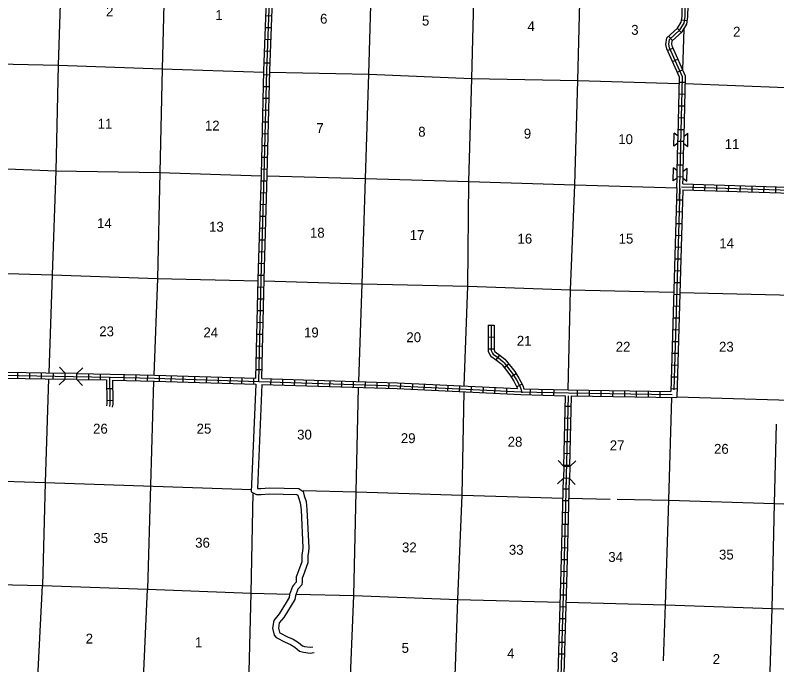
# Model space of a CAD drawing. Extents: x 559883 to 1188370, y 15807626 to 16338751.
# Drawn here: x 965716 to 1004216, y 16051750 to 16084587 of the extents above; entities that cross this region are included whole.
import ezdxf

# ---------------------------------------------------------------- set-up
doc = ezdxf.new("R2010")
doc.units = 0
for name, color, linetype in [('L11', 7, 'Continuous'), ('L13', 7, 'Continuous'), ('L14', 7, 'Continuous'), ('L18', 7, 'Continuous'), ('L8', 7, 'Continuous')]:
    doc.layers.add(name, color=color, linetype=linetype)

msp = doc.modelspace()

# ---------------------------------------------------------------- linework, layer by layer
at = {"layer": 'L11'}
for p, q in [((977877, 16065932), (977648, 16060492)), ((978177, 16065923), (977956, 16060661))]:
    msp.add_line(p, q, dxfattribs=at)
for points in [[(977648, 16060492), (977916, 16060362), (978142, 16060357), (978571, 16060388), (979959, 16060356), (980008, 16060323), (980032, 16060206), (980129, 16059935), (980166, 16059580), (980250, 16057667), (980242, 16057506), (980204, 16057289), (980203, 16056960), (979992, 16056361), (979915, 16056193), (979924, 16055980), (979917, 16055927), (979786, 16055780), (979738, 16055700), (979586, 16055304), (979563, 16055149), (979412, 16054906), (979057, 16054323), (978784, 16053993), (978717, 16053593), (978801, 16053251), (978908, 16053125), (979356, 16052897), (979626, 16052783), (979859, 16052635), (980087, 16052441), (980283, 16052383), (980631, 16052330), (980821, 16052365)], [(977956, 16060661), (978135, 16060657), (978564, 16060688), (980051, 16060654), (980277, 16060506), (980322, 16060287), (980424, 16060002), (980465, 16059602), (980551, 16057666), (980541, 16057472), (980504, 16057262), (980503, 16056908), (980270, 16056249), (980218, 16056134), (980225, 16055966), (980202, 16055795), (980029, 16055601), (980009, 16055568), (979878, 16055228), (979851, 16055044), (979668, 16054749), (979302, 16054148), (979066, 16053864), (979023, 16053605), (979075, 16053391), (979097, 16053365), (979482, 16053169), (979765, 16053050), (980038, 16052878), (980234, 16052711), (980348, 16052676), (980626, 16052634), (980765, 16052660)]]:
    msp.add_lwpolyline(points, dxfattribs=at)
at = {"layer": 'L13'}
for p, q in [((999515, 16083879), (999451, 16081834)), ((972707, 16066085), (972395, 16055570)), ((967227, 16060973), (977653, 16060614)), ((977649, 16055372), (977751, 16060442))]:
    msp.add_line(p, q, dxfattribs=at)
for points in [[(988416, 16065846), (988590, 16070888), (988655, 16076177), (988793, 16081397), (988934, 16086693), (989133, 16091970), (989331, 16097255), (989438, 16102543), (989561, 16107806), (989685, 16113110), (989905, 16118796)], [(993677, 16065643), (993795, 16070708), (994011, 16076010), (994160, 16081296), (994292, 16086575), (994440, 16091837), (994638, 16097114), (994752, 16102352), (994933, 16107596), (995048, 16112875), (995194, 16118630)], [(983079, 16066070), (983257, 16071004), (983432, 16076332), (983589, 16081602), (983736, 16086847), (983877, 16092126), (983966, 16097381), (984183, 16102716)], [(973395, 16092335), (973273, 16087124), (973143, 16081878), (973029, 16076641), (972911, 16071278), (972719, 16066385)], [(968049, 16087233), (967887, 16082060), (967762, 16076722), (967589, 16071461), (967410, 16066502)], [(957308, 16082365), (962572, 16082176), (967887, 16082060), (973143, 16081878), (978287, 16081709)], [(978588, 16081702), (983589, 16081602), (988793, 16081397), (994160, 16081296), (999287, 16081144)], [(999587, 16081134), (1004679, 16080934), (1009960, 16080794), (1015024, 16080635), (1020347, 16080477), (1023019, 16080415)], [(957168, 16077087), (962466, 16076938), (967762, 16076722), (973029, 16076641), (978158, 16076472)], [(978458, 16076463), (983432, 16076332), (988655, 16076177), (994011, 16076010), (999170, 16075865)], [(962489, 16071612), (967589, 16071461), (972911, 16071278), (977993, 16071168)], [(978292, 16071160), (983257, 16071004), (988590, 16070888), (993795, 16070708), (999013, 16070586)], [(999313, 16070578), (1004367, 16070444), (1009681, 16070253), (1014728, 16070095), (1020103, 16069994), (1025179, 16069811)], [(967400, 16066202), (967227, 16060973), (967089, 16055753)], [(982831, 16055252), (982953, 16060489), (983069, 16065771)], [(988086, 16055054), (988309, 16060322), (988407, 16065546)], [(998591, 16054784), (998765, 16060070), (998911, 16065267)], [(999157, 16065299), (1009482, 16064985), (1014572, 16064842), (1019903, 16064675), (1022282, 16064624)], [(1003988, 16054590), (1004104, 16059903), (1004204, 16063916)], [(956966, 16061190), (961971, 16061129), (967227, 16060973)], [(980268, 16060552), (982953, 16060489), (988309, 16060322), (993411, 16060179)], [(993711, 16060172), (995799, 16060130)], [(996142, 16060123), (998765, 16060070), (1004104, 16059903), (1009359, 16059714), (1014466, 16059604), (1019713, 16059423), (1024901, 16059285)], [(956733, 16055962), (961782, 16055877), (967089, 16055753)], [(965827, 16014884), (965952, 16018865), (966138, 16024008), (966271, 16029346), (966387, 16034659), (966422, 16039790), (966709, 16045207), (966831, 16050444), (967089, 16055753)], [(967089, 16055753), (972395, 16055570), (977649, 16055372)], [(971102, 16014736), (971207, 16018684), (971410, 16023852), (971468, 16029175), (971659, 16034469), (971581, 16039738), (972008, 16045074), (972171, 16050294), (972395, 16055570)], [(976591, 16022813), (976767, 16029051), (976932, 16034329), (977437, 16039513), (977297, 16044900), (977501, 16050085), (977649, 16055372)], [(977649, 16055372), (979595, 16055327)], [(979913, 16055320), (982831, 16055252), (988086, 16055054), (993273, 16054916)], [(981375, 16007645), (981380, 16007824), (981527, 16013044), (981650, 16018315), (981790, 16023569), (982008, 16028946), (982089, 16034193), (982466, 16044639), (982623, 16049933), (982831, 16055252)], [(987362, 16031203), (987436, 16034017), (987738, 16044482), (987911, 16049743), (988086, 16055054)], [(993573, 16054909), (998591, 16054784), (1003988, 16054590), (1009194, 16054444), (1014301, 16054318), (1019599, 16054185), (1024785, 16054023)], [(998489, 16051946), (998591, 16054784)], [(1002436, 16006610), (1002455, 16007199), (1002636, 16012459), (1002768, 16017730), (1002924, 16022992), (1003072, 16028262), (1003255, 16033556), (1003584, 16044095), (1003814, 16049287), (1003988, 16054590)]]:
    msp.add_lwpolyline(points, dxfattribs=at)
at = {"layer": 'L18'}
for p, q in [((999018, 16077970), (999033, 16078632)), ((999228, 16078479), (999033, 16078632)), ((999526, 16078472), (999728, 16078617)), ((999714, 16077954), (999728, 16078617)), ((999220, 16078114), (999228, 16078479)), ((999518, 16078108), (999526, 16078472)), ((999220, 16078114), (999018, 16077970)), ((999518, 16078108), (999714, 16077954)), ((998977, 16076207), (998991, 16076870)), ((999187, 16076717), (998991, 16076870)), ((999179, 16076352), (999187, 16076717)), ((999477, 16076345), (999485, 16076710)), ((999485, 16076710), (999687, 16076855)), ((999672, 16076192), (999687, 16076855)), ((999179, 16076352), (998977, 16076207)), ((999477, 16076345), (999672, 16076192)), ((968242, 16066486), (967949, 16066790)), ((968838, 16066475), (969142, 16066768)), ((968236, 16066188), (968242, 16066486)), ((968838, 16066475), (968242, 16066486)), ((968833, 16066177), (968838, 16066475)), ((968236, 16066188), (967932, 16065895)), ((968833, 16066177), (968236, 16066188)), ((968833, 16066177), (969125, 16065873)), ((993452, 16061777), (993161, 16062082)), ((993750, 16061769), (994056, 16062060)), ((993452, 16061777), (993437, 16061180)), ((993750, 16061769), (993452, 16061777)), ((993750, 16061769), (993735, 16061173)), ((993437, 16061180), (993131, 16060890)), ((993735, 16061173), (993437, 16061180)), ((993735, 16061173), (994026, 16060867))]:
    msp.add_line(p, q, dxfattribs=at)
at = {"layer": 'L8'}
for p, q in [((978396, 16084571), (978694, 16084559)), ((999406, 16084360), (999702, 16084320)), ((978373, 16083974), (978671, 16083963)), ((999188, 16083930), (999389, 16083709)), ((978351, 16083378), (978649, 16083367)), ((998747, 16083528), (998948, 16083307)), ((998696, 16082799), (998969, 16082920)), ((978328, 16082782), (978626, 16082771)), ((978306, 16082186), (978604, 16082175)), ((998938, 16082253), (999211, 16082374)), ((999180, 16081708), (999453, 16081829)), ((978286, 16081588), (978584, 16081580)), ((978271, 16080991), (978569, 16080984)), ((999289, 16081203), (999588, 16081196)), ((999276, 16080606), (999574, 16080599)), ((978256, 16080395), (978554, 16080388)), ((978241, 16079798), (978539, 16079791)), ((999263, 16080010), (999561, 16080003)), ((999250, 16079413), (999548, 16079406)), ((978226, 16079202), (978525, 16079195)), ((978212, 16078606), (978510, 16078598)), ((999236, 16078817), (999535, 16078810)), ((999223, 16078220), (999521, 16078214)), ((978197, 16078009), (978495, 16078002)), ((978182, 16077413), (978480, 16077405)), ((999210, 16077624), (999508, 16077617)), ((999197, 16077027), (999495, 16077021)), ((978167, 16076816), (978465, 16076809)), ((999183, 16076431), (999482, 16076424)), ((978151, 16076221), (978449, 16076212)), ((999988, 16075752), (999998, 16076051)), ((1000584, 16075733), (1000594, 16076032)), ((1001181, 16075714), (1001190, 16076013)), ((1001777, 16075696), (1001787, 16075994)), ((1002373, 16075677), (1002383, 16075975)), ((1002970, 16075658), (1002979, 16075956)), ((1003566, 16075639), (1003575, 16075937)), ((1004162, 16075620), (1004172, 16075918)), ((978132, 16075625), (978430, 16075615)), ((999170, 16075865), (998865, 16065568)), ((999467, 16075768), (999156, 16065264)), ((999450, 16075230), (999152, 16075239)), ((978113, 16075028), (978412, 16075019)), ((978095, 16074432), (978393, 16074423)), ((999433, 16074634), (999135, 16074643)), ((999415, 16074038), (999117, 16074046)), ((978076, 16073836), (978374, 16073826)), ((978058, 16073239), (978356, 16073230)), ((999397, 16073441), (999099, 16073450)), ((999380, 16072845), (999082, 16072854)), ((978039, 16072643), (978337, 16072634)), ((978020, 16072047), (978319, 16072037)), ((999362, 16072249), (999064, 16072257)), ((999344, 16071652), (999046, 16071661)), ((978002, 16071450), (978300, 16071441)), ((999327, 16071056), (999028, 16071065)), ((977987, 16070853), (978285, 16070846)), ((977974, 16070256), (978273, 16070250)), ((999309, 16070460), (999011, 16070468)), ((999291, 16069863), (998993, 16069872)), ((977961, 16069660), (978260, 16069653)), ((977949, 16069063), (978247, 16069057)), ((999274, 16069267), (998975, 16069276)), ((989632, 16068919), (989931, 16068917)), ((999256, 16068670), (998958, 16068679)), ((977936, 16068467), (978234, 16068460)), ((989628, 16068323), (989926, 16068320)), ((977923, 16067870), (978221, 16067864)), ((999238, 16068074), (998940, 16068083)), ((989623, 16067726), (989921, 16067724)), ((990033, 16067159), (990207, 16067402)), ((999221, 16067478), (998922, 16067487)), ((977910, 16067274), (978208, 16067267)), ((977897, 16066677), (978196, 16066671)), ((990431, 16066778), (990666, 16066962)), ((999203, 16066881), (998905, 16066890)), ((965850, 16066231), (965856, 16066529)), ((966447, 16066220), (966452, 16066518)), ((967043, 16066209), (967049, 16066507)), ((967640, 16066198), (967645, 16066497)), ((969429, 16066166), (969435, 16066464)), ((970026, 16066155), (970031, 16066453)), ((971217, 16066127), (971225, 16066425)), ((971814, 16066110), (971822, 16066409)), ((972410, 16066094), (972418, 16066392)), ((973006, 16066077), (973015, 16066375)), ((973602, 16066059), (973611, 16066358)), ((974199, 16066042), (974207, 16066340)), ((974795, 16066024), (974804, 16066322)), ((975391, 16066007), (975400, 16066305)), ((975988, 16065989), (975996, 16066287)), ((976584, 16065971), (976593, 16066269)), ((977180, 16065954), (977189, 16066252)), ((990779, 16066314), (991033, 16066472)), ((999185, 16066285), (998887, 16066294)), ((977777, 16065936), (977785, 16066234)), ((978635, 16066208), (978625, 16065910)), ((979231, 16066190), (979222, 16065891)), ((979827, 16066171), (979818, 16065873)), ((980424, 16066152), (980414, 16065854)), ((981020, 16066134), (981011, 16065836)), ((981616, 16066115), (981607, 16065817)), ((982212, 16066097), (982203, 16065798)), ((982809, 16066078), (982799, 16065780)), ((983405, 16066059), (983396, 16065761)), ((984001, 16066041), (983992, 16065743)), ((984598, 16066022), (984588, 16065724)), ((985196, 16066001), (985182, 16065703)), ((985792, 16065972), (985778, 16065674)), ((986388, 16065943), (986374, 16065645)), ((986984, 16065914), (986970, 16065616)), ((987580, 16065885), (987565, 16065587)), ((991065, 16065806), (991331, 16065941)), ((970342, 16065713), (970641, 16065717)), ((988176, 16065856), (988161, 16065558)), ((988772, 16065827), (988757, 16065530)), ((989368, 16065799), (989353, 16065501)), ((989963, 16065770), (989949, 16065472)), ((990559, 16065741), (990545, 16065443)), ((991748, 16065693), (991740, 16065395)), ((992345, 16065678), (992337, 16065380)), ((992941, 16065662), (992933, 16065364)), ((993677, 16065643), (998865, 16065568)), ((994132, 16065636), (994128, 16065338)), ((994729, 16065627), (994724, 16065329)), ((995325, 16065619), (995321, 16065320)), ((995922, 16065610), (995917, 16065312)), ((996518, 16065601), (996514, 16065303)), ((997115, 16065592), (997110, 16065294)), ((997711, 16065584), (997707, 16065286)), ((998308, 16065575), (998303, 16065277)), ((999168, 16065689), (998869, 16065698)), ((970349, 16065116), (970648, 16065120)), ((993840, 16065341), (999156, 16065264)), ((993528, 16064828), (993826, 16064821)), ((993513, 16064232), (993812, 16064225)), ((993499, 16063636), (993797, 16063628)), ((993484, 16063039), (993782, 16063032)), ((993469, 16062443), (993768, 16062435)), ((993455, 16061846), (993753, 16061839)), ((993425, 16060653), (993723, 16060646)), ((993410, 16060057), (993708, 16060050)), ((993394, 16059461), (993693, 16059453)), ((993379, 16058864), (993678, 16058857)), ((993364, 16058268), (993662, 16058260)), ((993349, 16057671), (993647, 16057664)), ((993334, 16057075), (993632, 16057067)), ((993319, 16056479), (993617, 16056470)), ((993302, 16055883), (993600, 16055874)), ((993285, 16055286), (993583, 16055278)), ((993267, 16054690), (993566, 16054681)), ((993250, 16054094), (993548, 16054085)), ((993233, 16053497), (993531, 16053489)), ((993216, 16052901), (993514, 16052892)), ((993199, 16052304), (993497, 16052296))]:
    msp.add_line(p, q, dxfattribs=at)
for points in [[(977887, 16066232), (977995, 16071247), (978159, 16076528), (978289, 16081777), (978492, 16087140)], [(978034, 16066078), (978145, 16071243), (978309, 16076524), (978439, 16081773), (978642, 16087134)], [(978187, 16066223), (978295, 16071239), (978459, 16076520), (978589, 16081768), (978791, 16087129)], [(999306, 16075235), (999445, 16081480), (998796, 16082941), (998760, 16083117), (998792, 16083367), (999315, 16083843), (999533, 16084187), (999578, 16084516), (999613, 16086705)], [(999228, 16078479), (999294, 16081450), (998652, 16082895), (998608, 16083112), (998650, 16083440), (999199, 16083940), (999389, 16084239), (999428, 16084527), (999447, 16085725)], [(999526, 16078472), (999595, 16081510), (998940, 16082987), (998912, 16083123), (998934, 16083293), (999430, 16083746), (999677, 16084134), (999728, 16084505), (999746, 16085718)], [(999187, 16076717), (999220, 16078114)], [(999485, 16076710), (999518, 16078108)], [(999170, 16075865), (999179, 16076352)], [(999474, 16076068), (999477, 16076345)], [(999397, 16075920), (1011041, 16075550), (1012248, 16075489), (1012494, 16075382), (1012749, 16075233), (1013048, 16075199), (1014073, 16075494), (1014857, 16075479), (1018071, 16075358), (1025506, 16075215)], [(999474, 16076068), (1011047, 16075700), (1012282, 16075638), (1012563, 16075516), (1012797, 16075378), (1013035, 16075351), (1014054, 16075644), (1014861, 16075629), (1018075, 16075508), (1025361, 16075368)], [(999319, 16075831), (999017, 16065652)], [(999467, 16075768), (1011034, 16075400), (1012213, 16075341), (1012426, 16075248), (1012700, 16075087), (1013060, 16075046), (1014093, 16075343), (1014852, 16075329), (1018067, 16075208), (1025352, 16075068)], [(989631, 16068919), (989622, 16067686), (989631, 16067604), (989708, 16067421), (989767, 16067349), (990050, 16067147), (990262, 16066978), (990327, 16066910), (990719, 16066409), (990921, 16066086), (991110, 16065715)], [(989781, 16068918), (989772, 16067694), (989777, 16067642), (989838, 16067500), (989871, 16067459), (990140, 16067266), (990364, 16067089), (990441, 16067008), (990842, 16066495), (991051, 16066160), (991235, 16065801), (991294, 16065645), (991324, 16065506)], [(989931, 16068917), (989922, 16067701), (989924, 16067680), (989968, 16067578), (989974, 16067569), (990230, 16067386), (990465, 16067200), (990554, 16067106), (990966, 16066581), (991182, 16066234), (991372, 16065862), (991433, 16065702)], [(956908, 16066628), (962171, 16066447), (970512, 16066295), (972761, 16066234), (978034, 16066078)], [(962166, 16066297), (968236, 16066188)], [(962326, 16066594), (968242, 16066486)], [(968838, 16066475), (970515, 16066445), (972765, 16066384), (977887, 16066232)], [(970485, 16066311), (970499, 16065077), (970503, 16064931), (970478, 16064808)], [(968833, 16066177), (970336, 16066149)], [(970336, 16066149), (970349, 16065075), (970352, 16064944), (970331, 16064838)], [(970637, 16066142), (970649, 16065080), (970653, 16064918), (970625, 16064778)], [(970637, 16066142), (972757, 16066084), (977877, 16065932)], [(978034, 16066078), (985030, 16065860), (991286, 16065556), (993694, 16065493), (998929, 16065417)], [(978177, 16065923), (985024, 16065710), (991281, 16065406), (993540, 16065347)], [(978187, 16066223), (985036, 16066009), (991110, 16065715)], [(991433, 16065702), (993677, 16065644)], [(993452, 16061777), (993540, 16065347)], [(993574, 16060650), (993690, 16065343)], [(993750, 16061769), (993840, 16065341)], [(993015, 16045955), (993319, 16056492), (993437, 16061180)], [(993158, 16045740), (993468, 16056488), (993587, 16061176)], [(993317, 16046036), (993618, 16056484), (993735, 16061173)]]:
    msp.add_lwpolyline(points, dxfattribs=at)

# ---------------------------------------------------------------- texts
at = {"layer": 'L14'}
for s, p in [('2', (970307, 16084535)), ('1', (975831, 16084347)), ('6', (981128, 16084160)), ('5', (986278, 16084066)), ('4', (991615, 16083785)), ('3', (996858, 16083598)), ('2', (1002007, 16083504)), ('11', (969883, 16078852)), ('12', (975305, 16078759)), ('7', (980941, 16078634)), ('8', (986091, 16078447)), ('9', (991427, 16078353)), ('10', (996202, 16078072)), ('11', (1001584, 16077822)), ('14', (969856, 16073823)), ('13', (975514, 16073643)), ('18', (980616, 16073342)), ('17', (985658, 16073222)), ('16', (991108, 16073042)), ('15', (996221, 16073042)), ('14', (1001307, 16072802)), ('23', (969964, 16068359)), ('24', (975231, 16068299)), ('19', (980316, 16068299)), ('20', (985490, 16068059)), ('21', (991074, 16067879)), ('22', (996074, 16067578)), ('23', (1001296, 16067578)), ('26', (969652, 16063436)), ('25', (974886, 16063436)), ('30', (979968, 16063136)), ('29', (985210, 16062955)), ('28', (990612, 16062775)), ('27', (995774, 16062595)), ('26', (1001044, 16062415)), ('35', (969664, 16057912)), ('36', (974814, 16057672)), ('32', (985270, 16057432)), ('33', (990672, 16057312)), ('34', (995698, 16056951)), ('35', (1001296, 16057071)), ('2', (969277, 16052823)), ('1', (974801, 16052636)), ('5', (985248, 16052354)), ('4', (990585, 16052073)), ('3', (995828, 16051886)), ('2', (1000977, 16051792))]:
    msp.add_text(s, height=500, rotation=359.9998, dxfattribs=at).set_placement(p)

doc.saveas('drawing.dxf')
